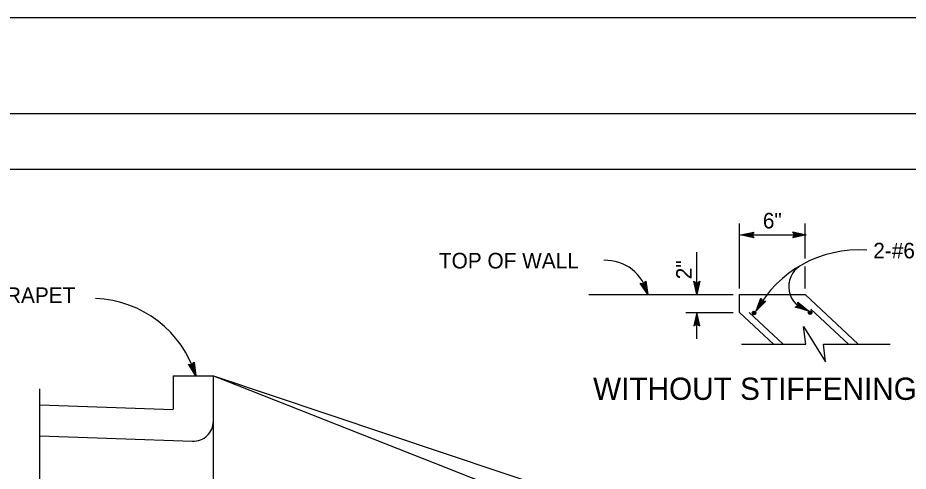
# Model space of a CAD drawing. Extents: x -894 to 866, y -472 to 714.
# Drawn here: x -436.9 to -36.5, y 509.7 to 713.6 of the extents above; entities that cross this region are included whole.
import ezdxf

# ---------------------------------------------------------------- set-up
doc = ezdxf.new("R2010")
doc.units = 0
for name, color, linetype in [('border_PLOTTING-ELEMENTS', 7, 'Continuous'), ('border_rw_22x34_Cut_Lines', 7, 'Continuous'), ('border_SHEET', 7, 'Continuous'), ('df_CULV-BOX', 7, 'Continuous'), ('df_CULV-BOX-anno', 7, 'Continuous')]:
    doc.layers.add(name, color=color, linetype=linetype)

msp = doc.modelspace()

# ---------------------------------------------------------------- linework, layer by layer
at = {"layer": 'border_PLOTTING-ELEMENTS'}
for points in [[(-894.04, -472.44), (865.96, -472.44), (865.96, 713.56), (-894.04, 713.56)], [(-864.04, 670.56), (835.96, 670.56), (835.96, -429.44), (-864.04, -429.44)]]:
    msp.add_lwpolyline(points, close=True, dxfattribs=at)
at = {"layer": 'border_rw_22x34_Cut_Lines'}
msp.add_lwpolyline([(-864.04, 670.56), (835.96, 670.56), (835.96, -429.44), (-864.04, -429.44)], close=True, dxfattribs=at)
at = {"layer": 'border_SHEET'}
msp.add_line((-814.04, 645.56), (810.96, 645.56), dxfattribs=at)
at = {"layer": 'df_CULV-BOX'}
for p, q in [((-112.35, 589.08), (-82.8, 589.08)), ((-112.35, 581.08), (-112.35, 589.08)), ((-82.8, 589.08), (-58.93, 566.82)), ((-112.35, 581.08), (-97.05, 566.82)), ((-107.95, 581.08), (-92.65, 566.82)), ((-80.23, 582.59), (-63.33, 566.82)), ((-111.38, 566.82), (-82.57, 566.82)), ((-74.65, 566.82), (-44.56, 566.82)), ((-366.95, 552.58), (-366.95, 537.58)), ((-366.95, 552.58), (-348.95, 552.58)), ((-348.95, 358.77), (-348.95, 552.58)), ((-348.95, 552.58), (-126.09, 477.99)), ((-348.95, 552.58), (-146.09, 472.69)), ((-426.9, 464.06), (-426.9, 546.69)), ((-426.9, 539.6), (-366.95, 537.51)), ((-426.9, 525.59), (-358.27, 523.19))]:
    msp.add_line(p, q, dxfattribs=at)
msp.add_lwpolyline([(-82.57, 566.82), (-83.56, 574.79), (-73.66, 558.95), (-74.65, 566.82)], dxfattribs=at)
for centre, radius in [((-105.82, 580.87), 0.83), ((-105.82, 580.87), 0.731), ((-105.82, 580.87), 0.631), ((-105.82, 580.87), 0.531), ((-105.82, 580.87), 0.432), ((-105.82, 580.87), 0.332), ((-105.82, 580.87), 0.233), ((-105.82, 580.87), 0.0996), ((-80.61, 581.02), 0.83), ((-80.61, 581.02), 0.731), ((-80.61, 581.02), 0.631), ((-80.61, 581.02), 0.531), ((-80.61, 581.02), 0.432), ((-80.61, 581.02), 0.332), ((-80.61, 581.02), 0.233), ((-80.61, 581.02), 0.0996)]:
    msp.add_circle(centre, radius, dxfattribs=at)
msp.add_arc((-357.95, 532.19), 9, 267.9998, 0, dxfattribs=at)
at = {"layer": 'df_CULV-BOX-anno'}
for p, q in [((-112.35, 591.87), (-112.35, 621.13)), ((-82.8, 605.35), (-82.8, 621.13)), ((-111.89, 615.92), (-105.89, 617.25)), ((-110.5, 615.92), (-106.12, 616.89)), ((-105.89, 617.25), (-106.69, 615.92)), ((-105.89, 617.25), (-105.89, 617.25)), ((-87.54, 615.92), (-88.34, 617.26)), ((-88.34, 617.26), (-88.34, 617.26)), ((-88.34, 617.26), (-82.34, 615.92)), ((-87.54, 615.92), (-88.34, 617.26)), ((-88.34, 617.26), (-88.34, 617.26)), ((-88.34, 617.26), (-82.34, 615.92)), ((-88.13, 616.9), (-83.72, 615.92)), ((-88.13, 616.9), (-83.72, 615.92)), ((-111.89, 615.92), (-82.34, 615.92)), ((-105.89, 614.58), (-111.89, 615.92)), ((-111.89, 615.92), (-111.89, 615.92)), ((-106.11, 614.94), (-110.51, 615.92)), ((-109.13, 615.92), (-106.3, 616.54)), ((-106.34, 615.3), (-109.13, 615.92)), ((-107.74, 615.92), (-106.54, 616.19)), ((-106.51, 615.64), (-107.74, 615.92)), ((-106.69, 615.92), (-105.89, 614.58)), ((-105.89, 614.58), (-105.89, 614.58)), ((-82.34, 615.92), (-88.34, 614.59)), ((-88.34, 614.59), (-87.54, 615.92)), ((-82.34, 615.92), (-88.34, 614.59)), ((-88.34, 614.59), (-87.54, 615.92)), ((-88.34, 614.59), (-88.34, 614.59)), ((-88.34, 614.59), (-88.34, 614.59)), ((-83.74, 615.92), (-88.11, 614.95)), ((-83.74, 615.92), (-88.11, 614.95)), ((-85.11, 615.92), (-87.93, 615.3)), ((-85.11, 615.92), (-87.93, 615.3)), ((-87.89, 616.54), (-85.11, 615.92)), ((-87.89, 616.54), (-85.11, 615.92)), ((-87.72, 616.2), (-86.49, 615.92)), ((-87.72, 616.2), (-86.49, 615.92)), ((-86.49, 615.92), (-87.7, 615.66)), ((-86.49, 615.92), (-87.7, 615.66)), ((-82.34, 615.92), (-82.34, 615.92)), ((-82.34, 615.92), (-82.34, 615.92)), ((-131.56, 589.08), (-131.56, 608.2)), ((-82.8, 591.87), (-82.8, 601.7)), ((-153.58, 589.08), (-156.97, 594.21)), ((-156.97, 594.21), (-156.97, 594.21)), ((-156.97, 594.21), (-155.44, 593.94)), ((-154.09, 590.38), (-156.55, 594.12)), ((-154.57, 591.66), (-156.17, 594.08)), ((-155.06, 592.96), (-155.75, 593.99)), ((-155.44, 593.94), (-154.48, 595.17)), ((-155.25, 594.2), (-155.06, 592.96)), ((-154.99, 594.49), (-154.57, 591.66)), ((-154.73, 594.84), (-154.08, 590.37)), ((-154.48, 595.17), (-154.48, 595.17)), ((-154.48, 595.17), (-153.58, 589.08)), ((-131.56, 589.08), (-132.89, 595.08)), ((-132.89, 595.08), (-132.89, 595.08)), ((-132.89, 595.08), (-131.56, 594.28)), ((-131.56, 590.48), (-132.53, 594.85)), ((-131.55, 591.85), (-132.18, 594.67)), ((-131.55, 593.23), (-131.82, 594.44)), ((-131.56, 594.28), (-130.22, 595.08)), ((-130.22, 595.08), (-131.56, 589.08)), ((-130.57, 594.87), (-131.55, 590.46)), ((-130.93, 594.63), (-131.55, 591.85)), ((-131.28, 594.46), (-131.55, 593.23)), ((-130.22, 595.08), (-130.22, 595.08)), ((-180.14, 589.08), (-115.18, 589.08)), ((-153.58, 589.08), (-153.58, 589.08)), ((-131.56, 589.08), (-131.56, 589.08)), ((-104.8, 581.74), (-102.7, 587.52)), ((-100.45, 586.08), (-104.8, 581.74)), ((-104.06, 582.92), (-102.52, 587.13)), ((-100.86, 586.09), (-104.06, 582.9)), ((-103.32, 584.07), (-102.33, 586.79)), ((-101.29, 586.09), (-103.32, 584.07)), ((-102.7, 587.52), (-102.7, 587.52)), ((-102.7, 587.52), (-102.01, 586.13)), ((-102.57, 585.23), (-102.15, 586.4)), ((-101.68, 586.12), (-102.57, 585.23)), ((-102.01, 586.13), (-100.45, 586.08)), ((-100.45, 586.08), (-100.45, 586.08)), ((-85.99, 584.19), (-86.06, 585.75)), ((-86.06, 585.75), (-86.06, 585.75)), ((-86.06, 585.75), (-81.4, 581.74)), ((-86.04, 585.33), (-82.62, 582.39)), ((-86, 584.9), (-83.84, 583.04)), ((-136.55, 581.08), (-115.18, 581.08)), ((-131.56, 581.08), (-132.89, 575.08)), ((-131.56, 569.25), (-131.56, 581.08)), ((-130.22, 575.08), (-131.56, 581.08)), ((-131.56, 581.08), (-131.56, 581.08)), ((-104.8, 581.74), (-104.8, 581.74)), ((-87.32, 583.39), (-85.99, 584.19)), ((-81.4, 581.74), (-87.32, 583.39)), ((-87.32, 583.39), (-87.32, 583.39)), ((-82.63, 582.39), (-86.94, 583.6)), ((-83.84, 583.04), (-86.62, 583.82)), ((-85.06, 583.69), (-86.25, 584.03)), ((-86.01, 584.51), (-85.06, 583.69)), ((-81.4, 581.74), (-81.4, 581.74)), ((-131.56, 579.69), (-132.53, 575.32)), ((-131.55, 578.32), (-132.18, 575.5)), ((-131.55, 576.94), (-131.82, 575.73)), ((-130.57, 575.3), (-131.55, 579.7)), ((-130.93, 575.53), (-131.55, 578.32)), ((-131.28, 575.71), (-131.55, 576.94)), ((-132.89, 575.08), (-131.56, 575.88)), ((-132.89, 575.08), (-132.89, 575.08)), ((-131.56, 575.88), (-130.22, 575.08)), ((-130.22, 575.08), (-130.22, 575.08)), ((-356.81, 552.57), (-360.09, 557.77)), ((-360.09, 557.77), (-360.09, 557.77)), ((-360.09, 557.77), (-358.57, 557.47)), ((-357.29, 553.88), (-359.67, 557.67)), ((-357.74, 555.17), (-359.29, 557.62)), ((-358.21, 556.47), (-358.87, 557.52)), ((-358.57, 557.47), (-357.58, 558.67)), ((-358.37, 557.72), (-358.21, 556.47)), ((-358.1, 558.01), (-357.74, 555.17)), ((-357.84, 558.35), (-357.28, 553.87)), ((-357.58, 558.67), (-357.58, 558.67)), ((-357.58, 558.67), (-356.81, 552.57)), ((-356.81, 552.57), (-356.81, 552.57))]:
    msp.add_line(p, q, dxfattribs=at)
for centre, radius, start, end in [((-58.68, 556.75), 52.46, 86.1208, 151.5431), ((-172.59, 585.11), 19.42, 11.8181, 92.3146), ((-79.03, 592.67), 11.18, 122.8377, 257.7846), ((-403.59, 538.47), 48.85, 16.7905, 88.0298)]:
    msp.add_arc(centre, radius, start, end, dxfattribs=at)

# ---------------------------------------------------------------- texts
for s, height, p in [('6"', 7, (-101.85, 618.87)), ('2-#6', 7, (-52.21, 605.4)), ('TOP OF WALL', 7, (-247.53, 600.87)), ('PARAPET', 7, (-454.69, 585.34)), ('WITHOUT STIFFENING BEAM', 10, (-178.19, 541.77))]:
    msp.add_text(s, height=height, dxfattribs=at).set_placement(p)
msp.add_text('2"', height=7, rotation=90, dxfattribs=at).set_placement((-133.85, 595.99))

doc.saveas('drawing.dxf')
